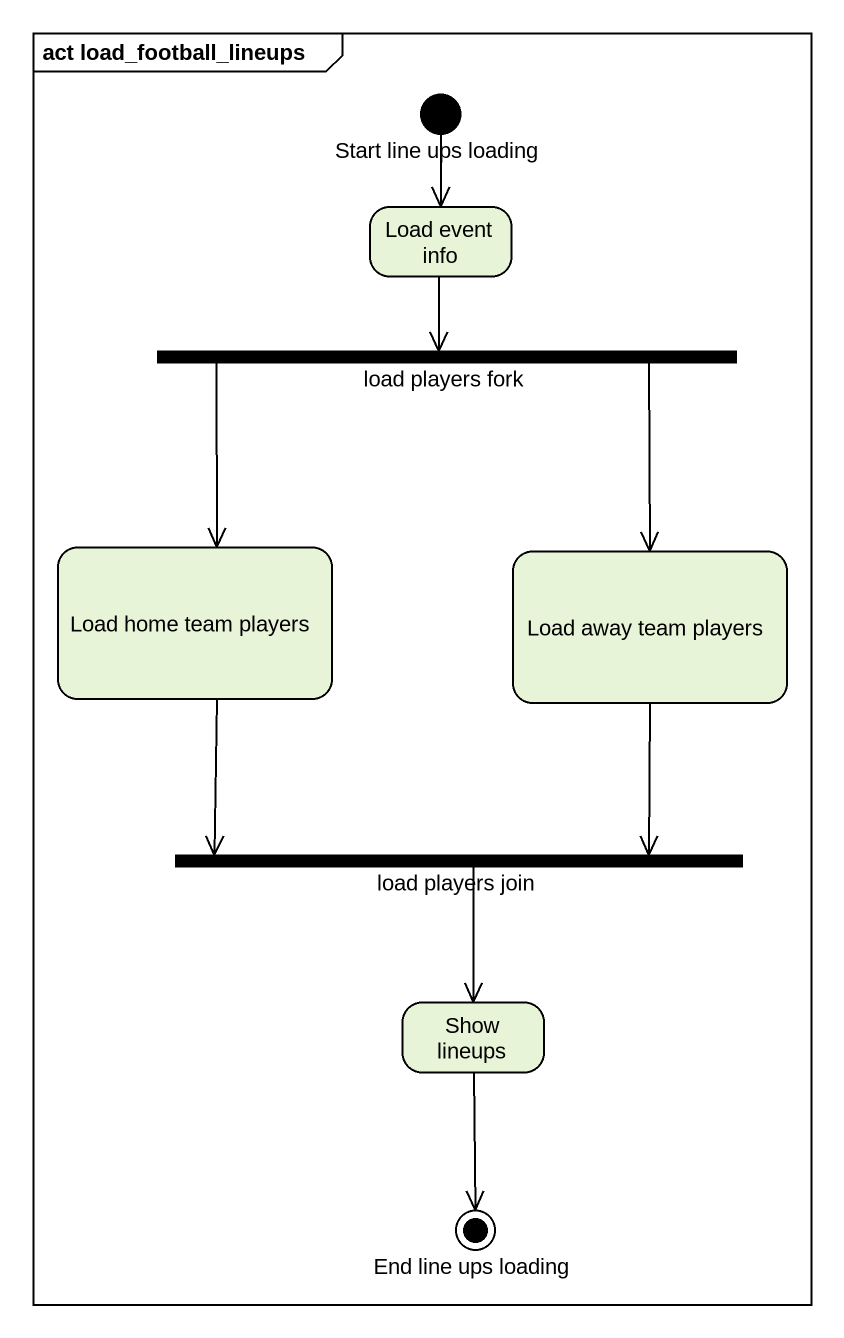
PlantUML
@startuml
mainframe act load_football_lineups
hide empty description
state "Start line ups loading" as Start_line_ups_loading <<start>>
state "Load event info" as Load_event_info
state "load players fork" as load_players_fork <<fork>>
state "Load home team players" as Load_home_team_players
state "Load away team players" as Load_away_team_players
state "load players join" as load_players_join <<join>>
state "Show lineups" as Show_lineups
state "End line ups loading" as End_line_ups_loading <<end>>
Start_line_ups_loading --> Load_event_info
Load_event_info --> load_players_fork
load_players_fork --> Load_home_team_players
load_players_fork --> Load_away_team_players
Load_home_team_players --> load_players_join
Load_away_team_players --> load_players_join
load_players_join --> Show_lineups
Show_lineups --> End_line_ups_loading
@enduml
